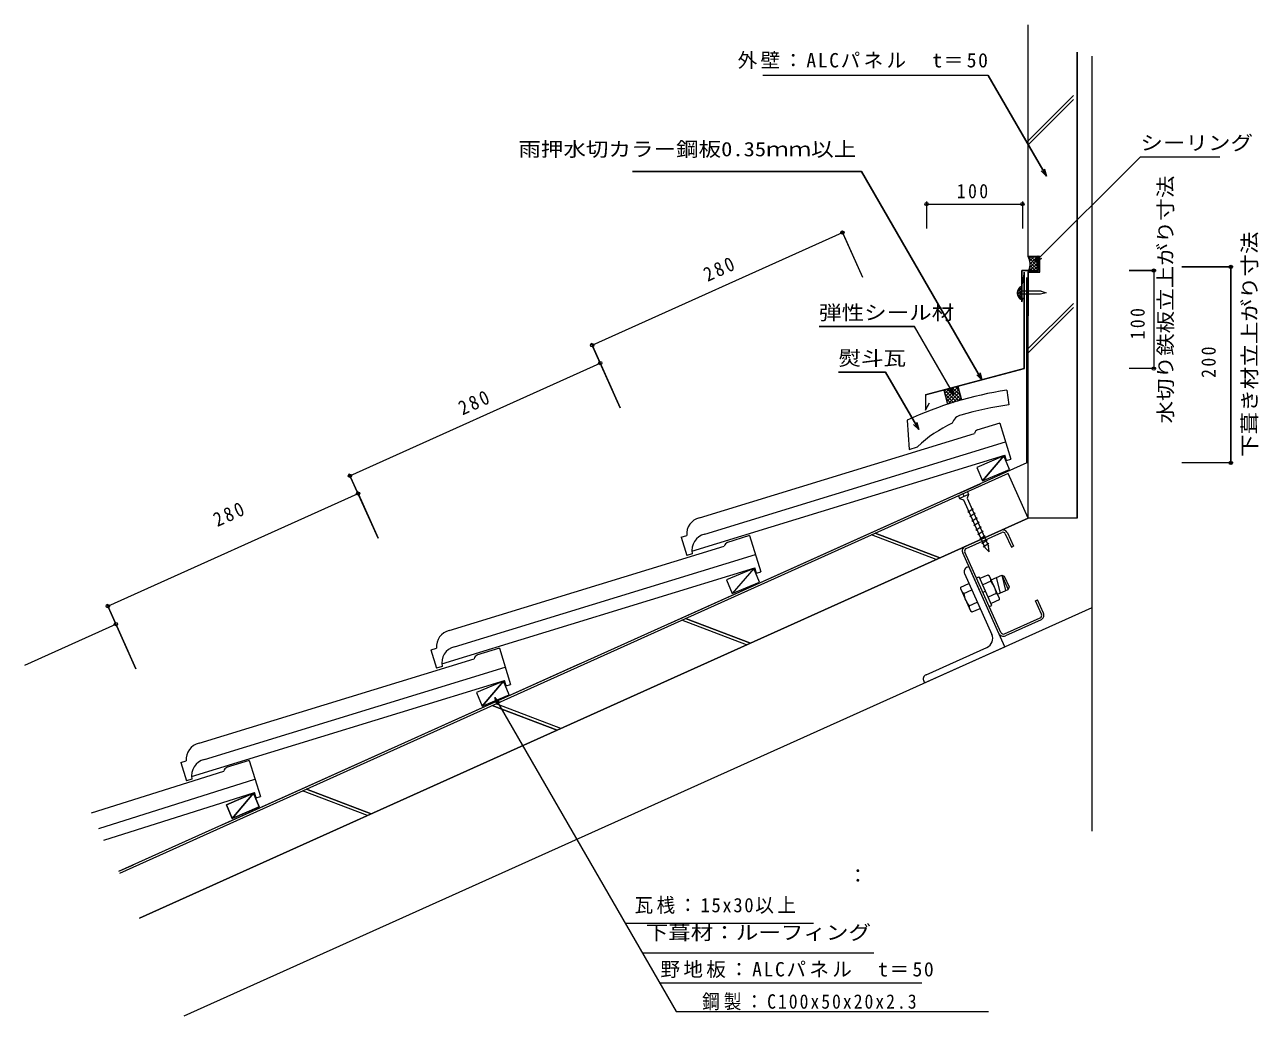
# Model space of a CAD drawing. Units: millimetres, scale not verified. Extents: x -627 to 632, y -506 to 506.
import ezdxf
from ezdxf.enums import TextEntityAlignment as Align

# ---------------------------------------------------------------- set-up
doc = ezdxf.new("R2010")
doc.units = ezdxf.units.MM
doc.header["$LTSCALE"] = 10
doc.linetypes.add('USER1', pattern=[10, 5, -5])
doc.linetypes.add('USER2', pattern=[50, 40, -10])
for name, color, linetype, lineweight in [('0-0_LAYER001', 7, 'Continuous', 18), ('0-1_LAYER002', 7, 'Continuous', 18), ('0-2_LAYER003', 2, 'Continuous', 18), ('0-3_LAYER004', 2, 'Continuous', 18), ('0-4_LAYER006', 2, 'Continuous', 18), ('0-5_LAYER007', 2, 'Continuous', 18), ('0-6_LAYER009', 2, 'Continuous', 18)]:
    doc.layers.add(name, color=color, linetype=linetype, lineweight=lineweight)
doc.styles.add('ＭＳ ゴシック', font='')
doc.styles.get('ＭＳ ゴシック').set_extended_font_data('MS Gothic')

msp = doc.modelspace()

# ---------------------------------------------------------------- linework, layer by layer
at = {"layer": '0-0_LAYER001', "color": 2}
for p, q in [((397.13, 269.43), (397.13, 506)), ((447.13, 2.41), (447.13, 478.03)), ((462.13, 473.88), (462.13, -317.06)), ((397.13, 387.5), (443.39, 433.76)), ((397.13, 383.25), (443.39, 429.51)), ((293.43, 325.47), (293.43, 297.97)), ((293.43, 322.97), (391.26, 322.97)), ((391.26, 325.47), (391.26, 297.97)), ((-47.81, 178.89), (207.52, 293.79)), ((206.5, 296.07), (228.04, 248.2)), ((407.53, 263.83), (409.13, 263.83)), ((407.53, 259.03), (409.13, 259.03)), ((527.78, 255.03), (500.28, 255.03)), ((525.28, 255.03), (525.28, 155.03)), ((606.4, 258.76), (553.9, 258.76)), ((603.9, 58.76), (603.9, 258.76)), ((397.13, 2.41), (397.13, 225.46)), ((397.13, 175.36), (443.39, 221.62)), ((397.13, 171.12), (443.39, 217.38)), ((-48.84, 181.17), (-27.3, 133.29)), ((-294.95, 45.75), (-39.61, 160.65)), ((-40.63, 162.93), (-19.09, 115.06)), ((292.2, 128.11), (393.26, 155.03)), ((527.78, 155.03), (500.28, 155.03)), ((292.2, 128.11), (292.2, 112.51)), ((311.02, 133.12), (314.88, 118.63)), ((329.37, 122.49), (325.51, 136.98)), ((292.2, 113.08), (296.53, 120.2)), ((372.4, 65.85), (350.53, 40.42)), ((606.4, 58.76), (553.9, 58.76)), ((-295.97, 48.03), (-274.43, 0.15)), ((-542.08, -87.39), (-286.74, 27.51)), ((-287.76, 29.79), (-266.22, -18.08)), ((117.08, -49.09), (95.21, -74.53)), ((-543.1, -85.11), (-521.56, -132.99)), ((-626.95, -147.52), (-533.87, -105.63)), ((-534.9, -103.35), (-513.35, -151.23)), ((-138.24, -164.04), (-160.1, -189.47)), ((-393.45, -278.42), (-415.11, -304.03)), ((-14.16, -411.06), (178.23, -411.06)), ((3.51, -441.04), (239.64, -441.04)), ((21.16, -471.94), (288.47, -471.94))]:
    msp.add_line(p, q, dxfattribs=at)
at = {"layer": '0-0_LAYER001', "color": 2, "linetype": 'USER2'}
msp.add_line((395.63, 58.76), (395.63, 247.94), dxfattribs=at)
at = {"layer": '0-0_LAYER001', "color": 1}
for p, q in [((311.18, 132.5), (312.1, 133.41)), ((311.65, 133.29), (323.66, 121.29)), ((311.93, 129.71), (316.91, 134.69)), ((312.01, 129.4), (320.94, 120.47)), ((312.67, 126.91), (321.73, 135.98)), ((313.41, 124.12), (325.67, 136.38)), ((314.16, 121.33), (326.42, 133.59)), ((314.45, 134.04), (326.37, 122.11)), ((315.04, 118.68), (327.16, 130.8)), ((317.24, 134.78), (329.08, 122.93)), ((320.03, 135.52), (328.03, 127.52)), ((320.11, 120.21), (327.9, 128)), ((322.82, 136.27), (326.75, 132.34)), ((313.29, 124.58), (318.23, 119.64)), ((314.57, 119.77), (315.52, 118.82)), ((325.18, 121.75), (328.65, 125.21))]:
    msp.add_line(p, q, dxfattribs=at)
at = {"layer": '0-0_LAYER001', "color": 4}
for p, q in [((375.27, 132.96), (377.52, 118.13)), ((61.7, 2.67), (342.26, 88.75)), ((368.15, 99.49), (344.7, 92.3)), ((368.15, 99.49), (379.51, 62.44)), ((67.1, -13.98), (374.07, 80.2)), ((54.03, -31.3), (373.35, 66.67)), ((375.07, 61.08), (373.35, 66.67)), ((375.07, 61.08), (379.51, 62.44)), ((43.03, -17.05), (48.76, -35.72)), ((43.04, -17.08), (48.66, -15.36)), ((112.83, -15.45), (89.38, -22.65)), ((112.83, -15.45), (124.2, -52.5)), ((-193.62, -112.28), (86.95, -26.2)), ((-188.22, -128.93), (118.75, -34.75)), ((54.37, -34), (48.76, -35.72)), ((-201.29, -146.25), (118.03, -48.28)), ((119.75, -53.87), (118.03, -48.28)), ((119.75, -53.87), (124.2, -52.5)), ((-212.29, -132), (-206.56, -150.67)), ((-212.28, -132.03), (-206.66, -130.3)), ((-142.49, -130.4), (-165.93, -137.59)), ((-142.49, -130.4), (-131.12, -167.45)), ((-448.94, -227.22), (-168.37, -141.14)), ((-443.54, -243.87), (-136.57, -149.69)), ((-200.94, -148.94), (-206.56, -150.67)), ((-456.61, -261.19), (-137.29, -163.22)), ((-135.57, -168.81), (-137.29, -163.22)), ((-135.57, -168.81), (-131.12, -167.45)), ((-467.61, -246.94), (-461.88, -265.61)), ((-467.6, -246.97), (-461.98, -245.25)), ((-397.99, -244.82), (-421.37, -252.21)), ((-397.99, -244.82), (-386.31, -281.77)), ((-558.69, -298.4), (-423.78, -255.78)), ((-551.42, -314.45), (-391.91, -264.06)), ((-456.26, -263.89), (-461.88, -265.61)), ((-546.14, -326.13), (-392.51, -277.6)), ((-390.75, -283.17), (-392.51, -277.6)), ((-390.75, -283.17), (-386.31, -281.77))]:
    msp.add_line(p, q, dxfattribs=at)
at = {"layer": '0-0_LAYER001'}
for p, q in [((335.09, 29.33), (325.97, 25.23)), ((325.97, 25.23), (327.2, 22.49)), ((336.32, 26.59), (327.2, 22.49)), ((330.53, 27.28), (331.76, 24.54)), ((336.32, 26.59), (334.82, 22.63)), ((335.09, 29.33), (336.32, 26.59)), ((327.2, 22.49), (331.17, 20.98)), ((331.17, 20.98), (353.08, -27.71)), ((334.82, 22.63), (356.73, -26.07)), ((335.42, 8.53), (341.05, 12.22)), ((337.47, 3.97), (343.1, 7.66)), ((339.52, -0.59), (345.15, 3.1)), ((447.13, 2.41), (397.13, 2.41)), ((341.58, -5.15), (347.2, -1.46)), ((343.63, -9.71), (349.25, -6.02)), ((345.68, -14.27), (351.31, -10.58)), ((303.2, -39.85), (237.09, -14.77)), ((240.96, -13.03), (307.07, -38.11)), ((347.73, -18.83), (353.36, -15.14)), ((349.78, -23.39), (355.41, -19.7)), ((351.32, -26.8), (356.95, -23.11)), ((357.21, -32), (353.08, -27.71)), ((357.21, -32), (356.73, -26.07)), ((117.08, -49.09), (95.21, -74.53)), ((334.64, -47.64), (336.46, -46.82)), ((373.39, -128.89), (336.46, -46.82)), ((332.13, -54.25), (360.03, -116.26)), ((344.3, -58.64), (347.04, -57.41)), ((360.17, -86.59), (347.04, -57.41)), ((356.06, -55.7), (347.92, -59.36)), ((358.9, -62.02), (350.76, -65.68)), ((357.8, -56.95), (356.06, -55.7)), ((367.65, -78.84), (357.8, -56.95)), ((359.44, -60.6), (370.11, -55.8)), ((364.55, -58.3), (368.55, -74.05)), ((370.11, -55.8), (372.76, -56.8)), ((370.11, -55.8), (376.68, -70.39)), ((370.11, -55.8), (374.1, -71.55)), ((372.76, -56.8), (377.68, -67.74)), ((328.34, -70.21), (328.56, -68.08)), ((328.34, -70.21), (338.19, -92.09)), ((328.56, -68.08), (336.7, -64.41)), ((331.4, -74.39), (339.54, -70.73)), ((350.87, -73.23), (353.61, -72)), ((364.59, -74.65), (356.45, -78.31)), ((366.01, -75.19), (376.68, -70.39)), ((377.68, -67.74), (376.68, -70.39)), ((337.09, -87.03), (345.23, -83.36)), ((357.43, -87.82), (360.17, -86.59)), ((367.43, -80.97), (359.29, -84.63)), ((367.65, -78.84), (367.43, -80.97)), ((47.51, -100.09), (113.62, -125.16)), ((338.19, -92.09), (339.93, -93.35)), ((339.93, -93.35), (348.07, -89.68)), ((109.75, -126.9), (43.64, -101.83)), ((293.01, -157.39), (355.02, -129.48)), ((-79.83, -212.21), (-145.94, -187.14)), ((-149.81, -188.88), (-83.69, -213.96)), ((-277.14, -301.01), (-343.26, -275.93)), ((-339.39, -274.19), (-273.27, -299.27)), ((-415.11, -304.03), (-393.45, -278.42))]:
    msp.add_line(p, q, dxfattribs=at)
at = {"layer": '0-0_LAYER001', "color": 2}
for points in [[(415.82, 351.44), (356.46, 454.25), (126.42, 454.25)], [(404.1, 263.61), (511.66, 371.16), (592.66, 371.16)], [(349.96, 143.5), (227.21, 356.1), (-6.79, 356.1)], [(413.87, 358.69), (415.82, 351.44), (410.51, 356.75)], [(410.6, 267.36), (404.1, 263.61), (407.85, 270.1)], [(321.35, 128.52), (281.24, 197.99), (183.74, 197.99)], [(285.4, 92.78), (251.55, 151.42), (203.55, 151.42)], [(348.02, 150.74), (349.96, 143.5), (344.65, 148.8)], [(319.4, 135.76), (321.35, 128.52), (316.04, 133.82)], [(283.46, 100.03), (285.4, 92.78), (280.1, 98.09)], [(-145.05, -187.93), (-146.99, -180.68), (-141.69, -185.98)], [(-146.99, -180.68), (37.95, -501), (356.59, -501)]]:
    msp.add_lwpolyline(points, dxfattribs=at)
at = {"layer": '0-0_LAYER001', "color": 2, "linetype": 'USER1'}
msp.add_lwpolyline([(410.37, 233.91), (415.51, 232.21), (409.83, 230.84)], dxfattribs=at)
at = {"layer": '0-0_LAYER001', "color": 4}
msp.add_lwpolyline([(273.71, 102.37), (275.61, 72.39), (284.14, 75.26)], dxfattribs=at)
at = {"layer": '0-0_LAYER001', "color": 2}
for points in [[(350.53, 40.42), (378.2, 52.02), (372.4, 65.85), (344.73, 54.25)], [(95.21, -74.53), (122.88, -62.93), (117.08, -49.09), (89.42, -60.69)], [(-160.1, -189.47), (-132.44, -177.87), (-138.24, -164.04), (-165.9, -175.64)], [(-415.11, -304.03), (-387.54, -292.21), (-393.45, -278.42), (-421.03, -290.25)]]:
    msp.add_lwpolyline(points, close=True, dxfattribs=at)
at = {"layer": '0-0_LAYER001'}
for points in [[(89.42, -60.69), (95.21, -74.53), (122.88, -62.93), (117.08, -49.09)], [(-415.11, -304.03), (-421.03, -290.25), (-393.45, -278.42), (-387.54, -292.21)]]:
    msp.add_lwpolyline(points, close=True, dxfattribs=at)
msp.add_lwpolyline([(290.5, -164), (291.32, -165.82), (373.39, -128.89)], dxfattribs=at)
at = {"layer": '0-0_LAYER001', "color": 2}
for centre in [(293.43, 322.97), (391.26, 322.97), (207.52, 293.79), (525.28, 255.03), (603.9, 258.76), (-47.81, 178.89), (-39.61, 160.65), (525.28, 155.03), (603.9, 58.76), (-294.95, 45.75), (-286.74, 27.51), (-542.08, -87.39), (-533.87, -105.63)]:
    msp.add_circle(centre, 1.7, dxfattribs=at)
msp.add_arc((410.34, 261.43), 4.41, 129.59738, 230.40262, dxfattribs=at)
at = {"layer": '0-0_LAYER001', "color": 4}
for centre, radius, start, end in [((431.57, -237.79), 375, 98.63455, 114.89475), ((440.3, -295.3), 418.17, 98.63455, 105.50181), ((331.43, 95.77), 12.23, 103.69505, 163.55808), ((375.98, -22.59), 134.19, 114.79457, 133.18421), ((347.88, 87.22), 5.82, 113.22724, 164.79898), ((65.46, -13.78), 16.87, 102.88245, 185.35433), ((70.86, -30.43), 16.87, 102.88245, 192.21985), ((92.56, -27.73), 5.82, 113.22724, 164.79898), ((-189.86, -128.73), 16.87, 102.88245, 185.35433), ((-184.45, -145.37), 16.87, 102.88245, 192.21985), ((-162.76, -142.67), 5.82, 113.22724, 164.79898), ((-445.18, -243.67), 16.87, 102.88245, 185.35433), ((-439.77, -260.32), 16.87, 102.88245, 192.21985), ((-418.15, -257.26), 5.82, 113.70194, 165.27368)]:
    msp.add_arc(centre, radius, start, end, dxfattribs=at)
at = {"layer": '0-0_LAYER001'}
for centre, radius, start, end in [((336.69, -52.2), 5, 114.2201, 204.23075), ((352.85, -60.93), 6.15, 349.86247, 23.86975), ((341.84, -77.29), 22.9, 6.6165, 41.83201), ((334.61, -69.15), 6.15, 204.55377, 238.55603), ((354.19, -71.74), 22.94, 186.64733, 221.8041), ((361.38, -79.91), 6.16, 24.60093, 58.55558), ((343.14, -88.11), 6.15, 169.87801, 203.89276), ((350.91, -120.36), 10, 294.23667, 24.2239), ((295.06, -161.95), 5, 114.2201, 204.23075)]:
    msp.add_arc(centre, radius, start, end, dxfattribs=at)
at = {"layer": '0-1_LAYER002'}
for p, q in [((397.13, 269.43), (397.13, 506)), ((447.13, 478.03), (447.13, 2.41)), ((462.13, 473.88), (462.13, -317.06)), ((356.46, 454.25), (126.42, 454.25)), ((397.13, 387.5), (443.39, 433.76)), ((397.13, 383.25), (443.39, 429.51)), ((511.66, 371.16), (577.66, 371.16)), ((-6.79, 356.1), (227.21, 356.1)), ((415.82, 351.44), (410.51, 356.75)), ((293.43, 324.67), (293.43, 297.97)), ((293.43, 322.97), (391.26, 322.97)), ((391.26, 324.67), (391.26, 297.97)), ((207.52, 293.79), (228.04, 248.2)), ((407.85, 270.1), (404.1, 263.61)), ((404.1, 263.61), (410.6, 267.36)), ((393.13, 253.43), (390.99, 241.62)), ((393.13, 253.43), (393.13, 155.03)), ((393.26, 155.03), (393.26, 253.43)), ((500.28, 255.03), (527.78, 255.03)), ((525.28, 255.03), (525.28, 155.03)), ((553.9, 258.76), (605.6, 258.76)), ((395.63, 247.94), (395.63, 58.76)), ((443.39, 221.62), (397.13, 175.36)), ((397.13, 171.12), (443.39, 217.38)), ((183.74, 197.99), (281.24, 197.99)), ((321.35, 128.52), (281.24, 197.99)), ((-19.09, 115.06), (-48.51, 180.44)), ((-294.95, 45.75), (-39.61, 160.65)), ((203.55, 151.42), (251.55, 151.42)), ((526.98, 155.03), (500.28, 155.03)), ((349.96, 143.5), (344.65, 148.8)), ((311.02, 133.12), (314.88, 118.63)), ((321.35, 128.52), (316.04, 133.82)), ((321.35, 128.52), (319.4, 135.76)), ((325.51, 136.98), (329.24, 122.98)), ((285.4, 92.78), (280.1, 98.09)), ((350.53, 40.42), (372.4, 65.85)), ((395.63, 58.76), (-531.12, -358.27)), ((602.2, 58.76), (605.6, 58.76)), ((376.61, 48.01), (-530.3, -360.1)), ((-266.22, -18.08), (-295.64, 47.3)), ((-542.08, -87.39), (-286.74, 27.51)), ((447.13, 2.41), (397.13, 2.41)), ((369.29, -10.11), (332.81, -26.53)), ((333.76, -28.62), (370.23, -12.21)), ((373.8, -13.56), (379.96, -27.24)), ((375.9, -12.62), (382.06, -26.3)), ((367.24, -115.21), (330.31, -33.14)), ((369.34, -114.27), (332.4, -32.19)), ((379.96, -27.24), (382.06, -26.3)), ((-513.35, -151.23), (-542.77, -85.84)), ((404.58, -81.96), (406.68, -81.01)), ((410.74, -95.64), (404.58, -81.96)), ((412.84, -94.69), (406.68, -81.01)), ((462.13, -88.96), (-464.64, -506)), ((372.91, -115.62), (409.38, -99.21)), ((-626.95, -147.52), (-533.87, -105.63)), ((410.33, -101.3), (373.85, -117.72)), ((-160.1, -189.47), (-138.24, -164.04)), ((-146.99, -180.68), (-145.19, -187.42)), ((-146.99, -180.68), (-141.69, -185.98)), ((-146.99, -180.68), (37.95, -501)), ((-13.98, -411.06), (167.34, -411.06)), ((3.51, -441.04), (239.64, -441.04)), ((21.16, -471.94), (288.47, -471.94)), ((37.95, -501), (356.59, -501))]:
    msp.add_line(p, q, dxfattribs=at)
for points in [[(356.46, 454.25), (415.82, 351.44), (413.87, 358.69)], [(404.1, 263.61), (511.66, 371.16), (592.66, 371.16)], [(227.21, 356.1), (349.96, 143.5), (348.02, 150.74)], [(-47.81, 178.89), (207.52, 293.79), (206.83, 295.34)], [(390.73, 255.03), (407.53, 255.03), (407.53, 269.43)], [(397.13, 2.41), (397.13, 253.43), (409.13, 253.43), (409.13, 269.43), (397.13, 269.43)], [(390.73, 255.03), (390.73, 223.03), (391.97, 227.67)], [(603.9, 258.76), (603.9, 58.76), (553.9, 58.76)], [(251.55, 151.42), (285.4, 92.78), (283.46, 100.03)], [(393.13, 155.03), (292.2, 128.11), (292.2, 112.51), (296.53, 120.2)], [(-509.78, -405.69), (397.13, 2.41), (376.61, 48.01)]]:
    msp.add_lwpolyline(points, dxfattribs=at)
for points in [[(344.73, 54.25), (350.53, 40.42), (378.2, 52.02), (372.4, 65.85)], [(-165.9, -175.64), (-160.1, -189.47), (-132.44, -177.87), (-138.24, -164.04)]]:
    msp.add_lwpolyline(points, close=True, dxfattribs=at)
for centre, radius, start, end in [((382.13, 261.43), 17, 331.92711, 23.66587), ((371.34, -14.67), 5, 24.22436, 114.24137), ((371.34, -14.67), 2.7, 24.24038, 114.23249), ((334.86, -31.09), 5, 114.2201, 204.23075), ((334.87, -31.09), 2.7, 114.23249, 204.21281), ((408.28, -96.75), 2.7, 294.22068, 24.24038), ((408.28, -96.75), 5, 294.21372, 24.24565), ((371.8, -113.16), 5, 204.20947, 294.23501), ((371.8, -113.16), 2.7, 204.21281, 294.22068)]:
    msp.add_arc(centre, radius, start, end, dxfattribs=at)
at = {"layer": '0-2_LAYER003'}
for p, q in [((407.53, 255.03), (407.53, 267.03)), ((390.73, 223.03), (390.73, 255.03)), ((407.53, 255.03), (390.73, 255.03)), ((390.73, 223.03), (391.97, 227.67)), ((462.13, -88.96), (-464.64, -506))]:
    msp.add_line(p, q, dxfattribs=at)
at = {"layer": '0-2_LAYER003', "linetype": 'USER2'}
msp.add_line((395.63, 58.76), (-531.12, -358.27), dxfattribs=at)
at = {"layer": '0-2_LAYER003'}
for centre, radius, start, end in [((382.13, 261.43), 17, 337.88465, 28.07264), ((415.18, 261.43), 9.25, 145.79424, 214.20577), ((393.57, 232.17), 7.55, 112.08833, 247.91167)]:
    msp.add_arc(centre, radius, start, end, dxfattribs=at)
at = {"layer": '0-3_LAYER004'}
for p, q in [((388.81, 232.17), (390.73, 232.17)), ((388.81, 227.17), (390.73, 227.17)), ((390.73, 227.17), (390.73, 237.17)), ((326.49, 27.65), (348.37, 37.5))]:
    msp.add_line(p, q, dxfattribs=at)
at = {"layer": '0-3_LAYER004', "linetype": 'USER1'}
for p, q in [((410.37, 233.91), (390.73, 233.91)), ((409.83, 230.84), (390.73, 230.85))]:
    msp.add_line(p, q, dxfattribs=at)
at = {"layer": '0-3_LAYER004'}
msp.add_lwpolyline([(388.81, 227.17), (388.81, 237.17), (390.73, 237.17)], dxfattribs=at)
at = {"layer": '0-4_LAYER006'}
for p, q in [((406.06, 259.9), (397.7, 268.25)), ((397.95, 267.64), (399.75, 269.43)), ((398.74, 265.03), (403.14, 269.43)), ((398.85, 258.35), (407.53, 267.03)), ((399.12, 262.01), (406.53, 269.43)), ((406.11, 263.24), (399.92, 269.43)), ((407, 265.75), (403.31, 269.43)), ((407.53, 268.61), (406.7, 269.43)), ((407.53, 267.03), (407.53, 269.43)), ((400.74, 255.03), (398.59, 257.18)), ((398.92, 255.03), (405.95, 262.06)), ((407.53, 255.03), (398.99, 263.56)), ((404.13, 255.03), (399.08, 260.09)), ((402.32, 255.03), (406.26, 258.97)), ((405.71, 255.03), (407.29, 256.61)), ((390.73, 237.83), (386.08, 233.19)), ((390.73, 226.52), (386.08, 231.16)), ((390.73, 229.35), (386.21, 233.87)), ((389.31, 233.59), (386.21, 230.48)), ((390.73, 232.17), (387, 235.9)), ((390.73, 232.17), (387, 228.45)), ((390.73, 235), (388.22, 237.51)), ((390.73, 229.35), (388.22, 226.84)), ((390.73, 237.83), (389.82, 238.74)), ((390.73, 226.52), (389.82, 225.61))]:
    msp.add_line(p, q, dxfattribs=at)
at = {"layer": '0-5_LAYER007'}
msp.add_lwpolyline([(393.13, 155.03), (393.13, 253.43), (390.99, 241.62)], dxfattribs=at)
at = {"layer": '0-6_LAYER009'}
for p, q in [((409.13, 269.43), (397.13, 269.43)), ((409.13, 253.43), (409.13, 269.43)), ((397.13, 2.41), (-509.78, -405.69)), ((303.2, -39.85), (237.09, -14.77)), ((307.07, -38.11), (240.96, -13.03)), ((113.62, -125.16), (47.51, -100.09)), ((109.75, -126.9), (43.64, -101.83)), ((-79.83, -212.21), (-145.94, -187.14)), ((-83.69, -213.96), (-149.81, -188.88)), ((-277.14, -301.01), (-343.26, -275.93)), ((-273.27, -299.27), (-339.39, -274.19))]:
    msp.add_line(p, q, dxfattribs=at)
for points in [[(409.13, 253.43), (397.13, 253.43), (397.13, 208.81)], [(397.13, 2.41), (376.61, 48.01), (-530.3, -360.1)]]:
    msp.add_lwpolyline(points, dxfattribs=at)

# ---------------------------------------------------------------- texts
at = {"layer": '0-0_LAYER001', "style": 'ＭＳ ゴシック', "width": 1.15}
for s, p in [('シーリング', (511.66, 373.66)), ('弾性シール材', (183.74, 200.49)), ('熨斗瓦', (203.55, 153.92))]:
    msp.add_text(s, height=14.66, dxfattribs=at).set_placement(p, align=Align.BOTTOM_LEFT)
for s, p in [('水切り鉄板立上がり寸法', (548.96, 98.99)), ('下葺き材立上がり寸法', (634.78, 64.94))]:
    msp.add_text(s, height=14.66, rotation=90, dxfattribs=at).set_placement(p, align=Align.BOTTOM_LEFT)
at = {"layer": '0-0_LAYER001', "style": 'ＭＳ ゴシック'}
msp.add_text('：', height=14.66, dxfattribs=at).set_placement((213.37, -374.15), align=Align.BOTTOM_LEFT)
at = {"layer": '0-0_LAYER001', "char_height": 14.66, "attachment_point": 7, "style": 'ＭＳ ゴシック'}
for s, insert in [('\\T1.17;外壁：ALCパネル\u3000t＝50', (100.58, 460.82)), ('\\T1.28;\\W0.9;100', (324.31, 328.62)), ('\\T1.17;野地板：ALCパネル\u3000t＝50', (21.86, -466.91))]:
    msp.add_mtext(s, dxfattribs=dict(at, insert=insert))
for s, insert, rotation in [('\\T1.28;\\W0.9;280', (70.07, 243.2), 24.228), ('\\T1.28;\\W0.9;100', (516.27, 184.81), 90), ('\\T1.28;\\W0.9;200', (588.72, 145.57), 90), ('\\T1.28;\\W0.9;280', (-180.1, 106.93), 24.228), ('\\T1.28;\\W0.9;280', (-430.27, -6.97), 24.228)]:
    msp.add_mtext(s, dxfattribs=dict(at, insert=insert, rotation=rotation))
at = {"layer": '0-2_LAYER003', "color": 7, "style": 'ＭＳ ゴシック', "width": 1.15}
for s, p in [('雨押水切カラー鋼板0.35ｍｍ以上', (-123.15, 367.27)), ('下葺材：ルーフィング', (6.77, -432.12))]:
    msp.add_text(s, height=14.66, dxfattribs=at).set_placement(p, align=Align.BOTTOM_LEFT)
at = {"layer": '0-2_LAYER003', "color": 7, "char_height": 14.66, "attachment_point": 7, "style": 'ＭＳ ゴシック'}
for s, insert in [('\\T1.18;\\W0.95;瓦桟：15x30以上', (-4.51, -401.49)), ('\\T1.23;\\W0.9;\u3000鋼製：C100x50x20x2.3', (42.23, -499.82))]:
    msp.add_mtext(s, dxfattribs=dict(at, insert=insert))

doc.saveas('drawing.dxf')
